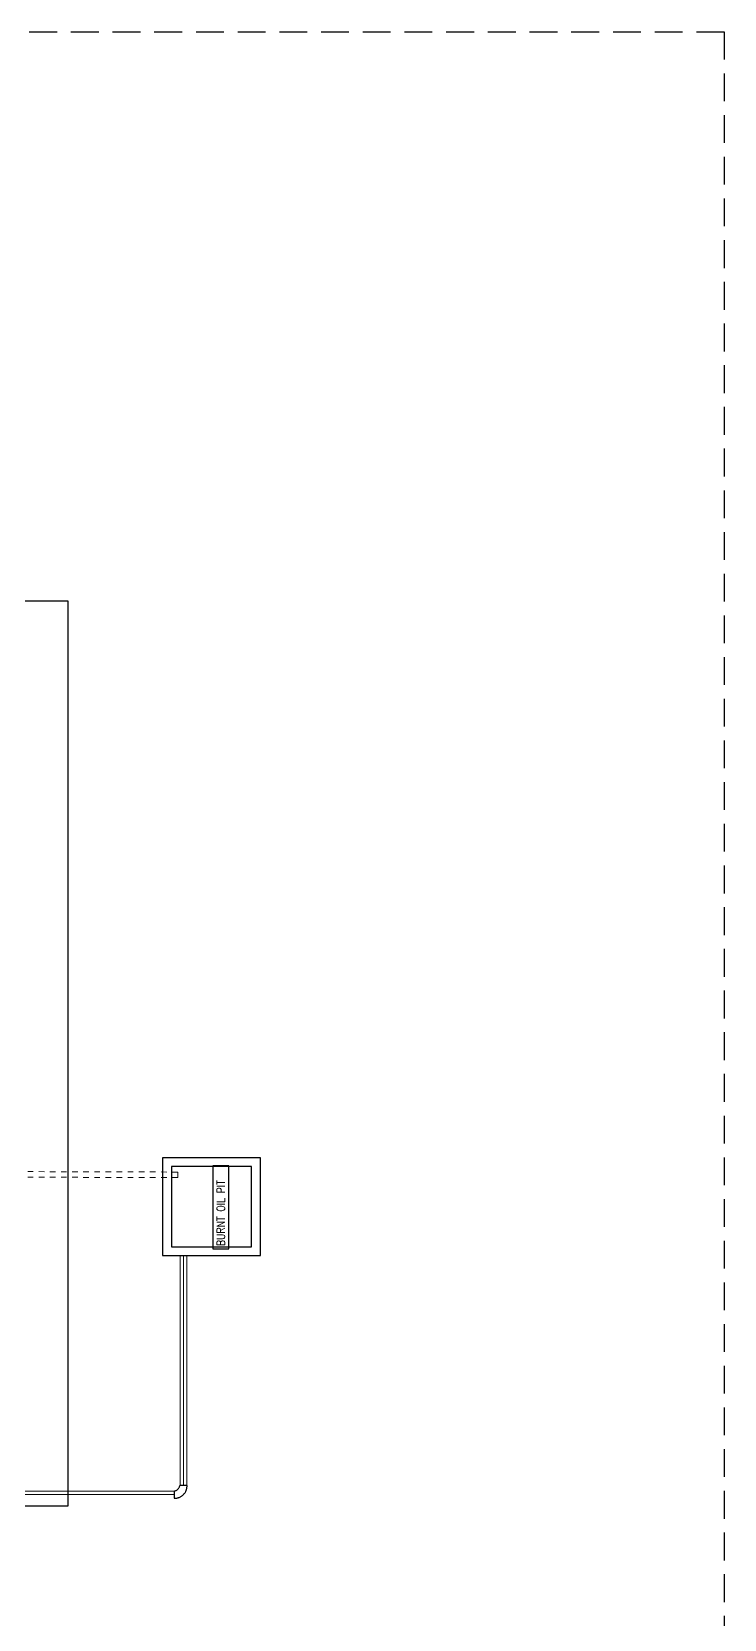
# Model space of a CAD drawing. Header units: metres. Extents: x 531277 to 531898, y 2673784 to 2674172.
# Drawn here: x 531487.61 to 531500.07, y 2673969.64 to 2673998.2 of the extents above; entities that cross this region are included whole.
import ezdxf

# ---------------------------------------------------------------- set-up
doc = ezdxf.new("R2010")
doc.units = ezdxf.units.M
doc.header["$MEASUREMENT"] = 0
for name, pattern in [('( Dashed )', [0.75, 0.5, -0.25]), ('CENTER2', [1.125, 0.75, -0.125, 0.125, -0.125]), ('DASHED', [0.75, 0.5, -0.25]), ('HIDDEN', [0.375, 0.25, -0.125])]:
    doc.linetypes.add(name, pattern=pattern)
doc.layers.add('IDT', color=7, linetype='Continuous')
doc.styles.add('RomanS', font='romans.shx')
doc.linetypes.add('FOUNDATION LAYOUT$0$FENCELINE1', pattern='A,6.35,-2.54,[133,ltypeshp.shx,S=2.54,R=0,X=-2.54,Y=0],-2.54,25.4', length=36.83)

# ---------------------------------------------------------------- blocks, each defined once
blk = doc.blocks.new('IDT')
at = {"layer": 'IDT', "color": 8, "linetype": '( Dashed )', "ltscale": 100}
for p, q in [((9.893, 22.22), (9.893, 22.349)), ((9.893, 22.22), (9.893, 22.349)), ((9.663, 22.119), (9.791, 22.119)), ((9.663, 22.119), (9.791, 22.119))]:
    blk.add_line(p, q, dxfattribs=at)
at = {"layer": 'IDT', "color": 8, "linetype": 'DASHED', "lineweight": 0, "ltscale": 20}
for p, q in [((24.537, 22.345), (9.893, 22.345)), ((24.537, 22.345), (9.893, 22.345)), ((9.667, 22.129), (9.667, 17.986)), ((9.667, 22.129), (9.667, 17.986)), ((9.787, 17.986), (9.787, 22.129)), ((9.787, 17.986), (9.787, 22.129)), ((9.893, 22.225), (24.537, 22.225)), ((9.893, 22.225), (24.537, 22.225))]:
    blk.add_line(p, q, dxfattribs=at)
at = {"layer": 'IDT', "color": 8, "linetype": 'CENTER2', "lineweight": 0, "ltscale": 500}
for p, q in [((24.527, 22.285), (9.893, 22.285)), ((24.527, 22.285), (9.893, 22.285)), ((9.727, 22.119), (9.727, 17.986)), ((9.727, 22.119), (9.727, 17.986))]:
    blk.add_line(p, q, dxfattribs=at)
at = {"layer": 'IDT', "color": 253}
for p, q in [((10.103, 17.985), (8.343, 17.985)), ((8.343, 17.985), (8.343, 16.225)), ((9.943, 17.825), (8.503, 17.825)), ((8.503, 17.825), (8.503, 16.385)), ((9.198, 17.863), (8.91, 17.863)), ((8.91, 17.863), (8.91, 16.372)), ((9.198, 16.372), (9.198, 17.863)), ((9.943, 16.385), (9.943, 17.825)), ((10.103, 16.225), (10.103, 17.985)), ((8.503, 16.385), (9.943, 16.385)), ((8.91, 16.372), (9.198, 16.372)), ((8.343, 16.225), (10.103, 16.225))]:
    blk.add_line(p, q, dxfattribs=at)
at = {"layer": 'IDT', "color": 253, "linetype": 'HIDDEN', "lineweight": 0, "ltscale": 0.3}
for p, q in [((9.828, 16.582), (12.728, 16.574)), ((9.829, 16.482), (9.829, 16.582)), ((9.828, 16.482), (12.728, 16.474))]:
    blk.add_line(p, q, dxfattribs=at)
at = {"layer": 'IDT', "color": 243, "linetype": 'DASHED'}
blk.add_lwpolyline([(45.5, 32.586), (45.5, -4.032), (0, -4.032), (0, 32.586)], close=True, dxfattribs=at)
at = {"layer": 'IDT', "color": 7, "linetype": 'FOUNDATION LAYOUT$0$FENCELINE1', "ltscale": 0.01}
blk.add_lwpolyline([(19.911, 22.485), (11.801, 22.485), (11.801, 6.21), (19.731, 6.21), (25.552, 6.21), (25.552, 9.06)], dxfattribs=at)
at = {"layer": 'IDT', "color": 8, "linetype": '( Dashed )', "ltscale": 100}
for centre, radius, start, end in [((9.881, 22.13), 0.219, 87.045, 182.955), ((9.881, 22.13), 0.219, 87.045, 182.955), ((9.909, 22.103), 0.119, 97.7996, 172.2004), ((9.909, 22.103), 0.119, 97.7996, 172.2004)]:
    blk.add_arc(centre, radius, start, end, dxfattribs=at)
at = {"layer": 'IDT', "color": 7, "style": 'RomanS', "width": 0.85}
blk.add_text('BURNT OIL PIT', height=0.144, rotation=270, dxfattribs=at).set_placement((8.982, 17.814))

msp = doc.modelspace()

# ---------------------------------------------------------------- block references
at = {"layer": 'IDT', "color": 8, "rotation": 180}
msp.add_blockref('IDT', (531500.067, 2673994.163), dxfattribs=at)

doc.saveas('drawing.dxf')
